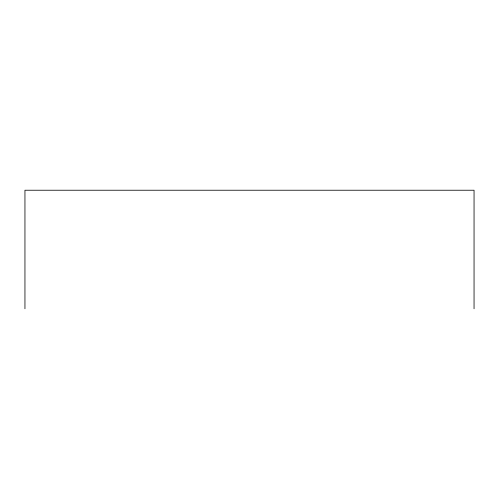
<?xml version="1.0" encoding="UTF-8"?>
<svg xmlns="http://www.w3.org/2000/svg" width="499" height="499" viewBox="0 0 499 499"><rect width="100%" height="100%" fill="white"/><g stroke="black" fill="none" stroke-linecap="round" stroke-linejoin="round"><path stroke-width="0.75" d="M474.05 308.769L474.05 190.231L24.95 190.231L24.95 308.769"/></g></svg>
